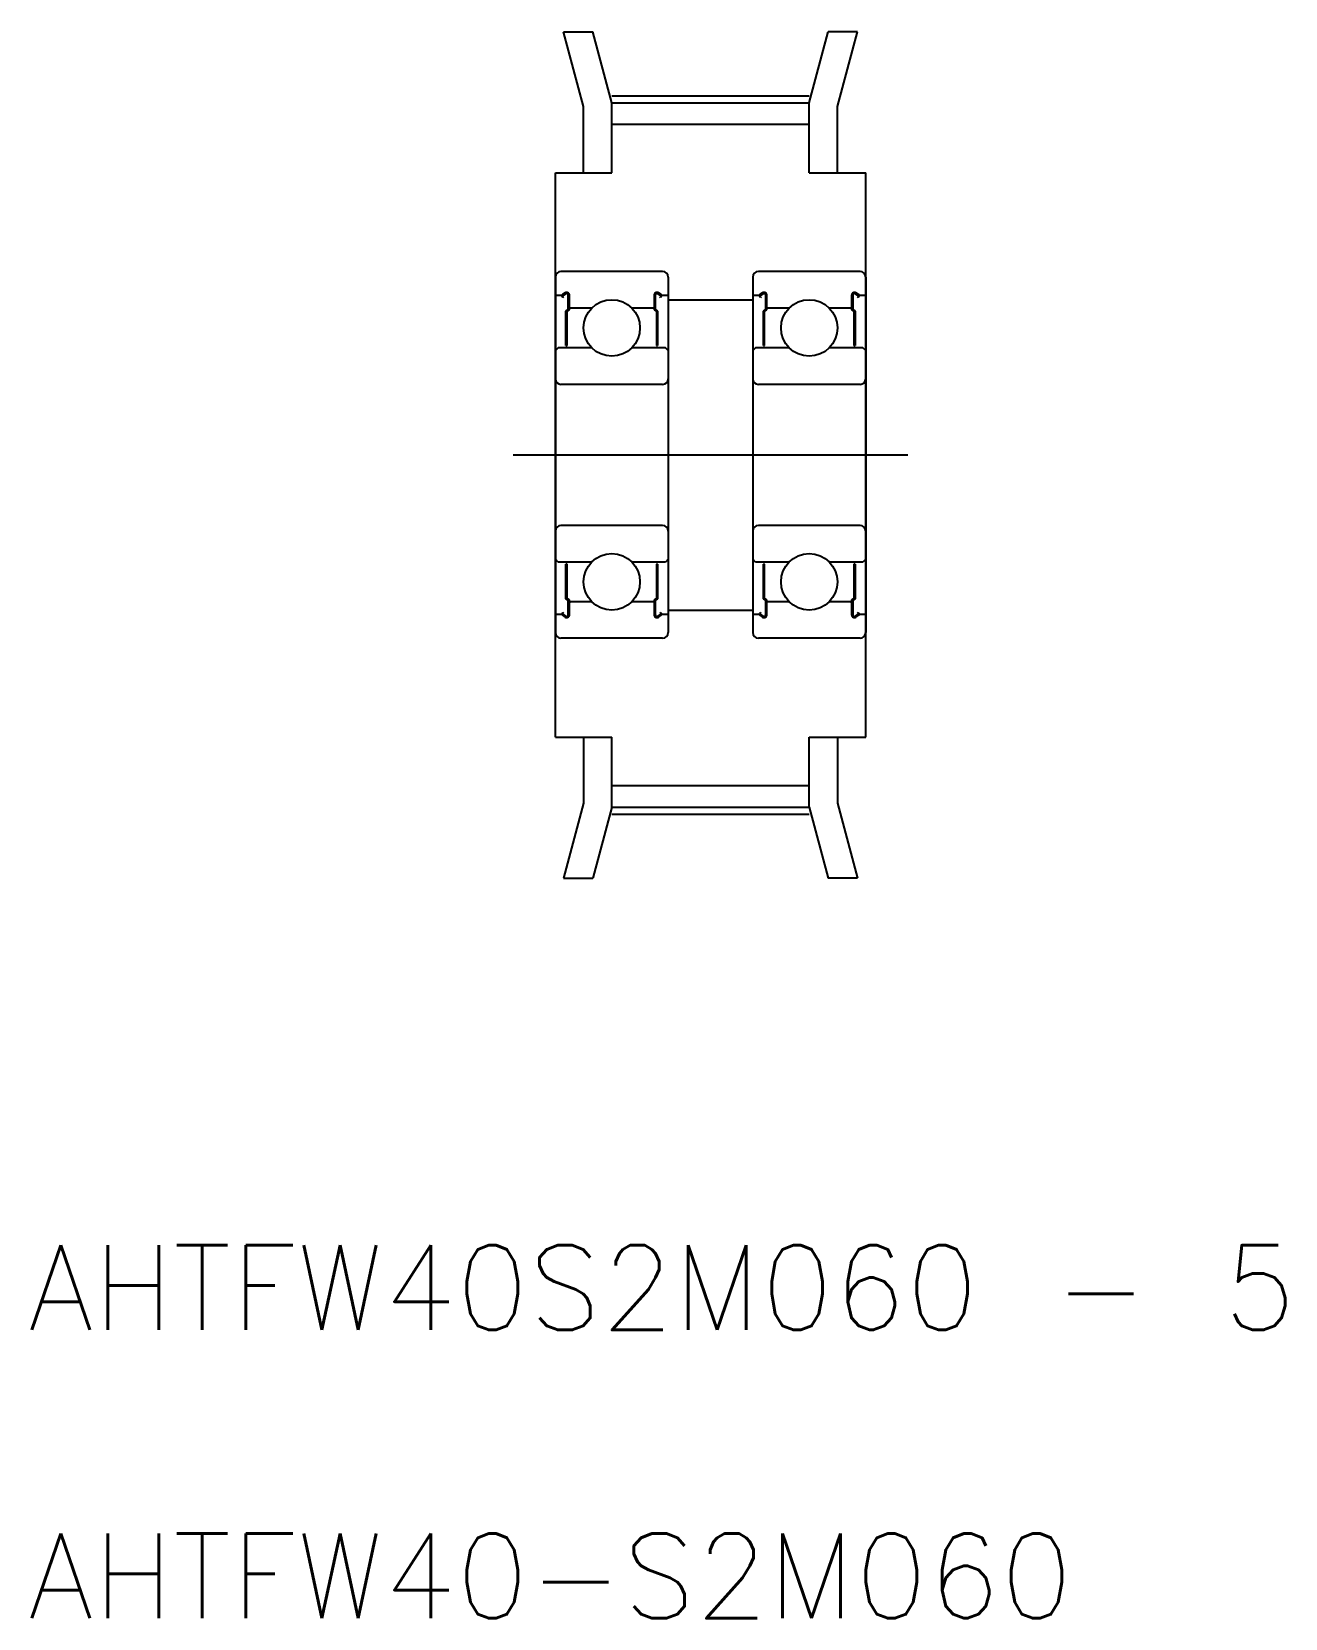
# Model space of a CAD drawing. Extents: x 22 to 66.4, y 0.3 to 56.6.
import ezdxf
from ezdxf.enums import TextEntityAlignment as Align

# ---------------------------------------------------------------- set-up
doc = ezdxf.new("R2010")
doc.units = 0
doc.linetypes.add('CENTER', pattern=[50.8, 31.75, -6.35, 6.35, -6.35])
doc.layers.get('0').update_dxf_attribs({"linetype": 'CONTINUOUS'})
doc.layers.add('CENTER', color=1, linetype='CONTINUOUS')
doc.styles.get("Standard").update_dxf_attribs({"font": 'txt.shx', "bigfont": 'bigfont.shx'})

msp = doc.modelspace()

# ---------------------------------------------------------------- linework, layer by layer
at = {"color": 7, "linetype": 'CONTINUOUS'}
for p, q in [((41.541, 53.899), (40.831, 56.55)), ((40.831, 56.55), (41.866, 56.55)), ((42.541, 54.03), (41.866, 56.55)), ((49.541, 54.03), (50.216, 56.55)), ((51.252, 56.55), (50.216, 56.55)), ((50.541, 53.899), (51.252, 56.55)), ((42.541, 54.03), (49.541, 54.03)), ((42.541, 51.55), (42.541, 54.03)), ((49.541, 51.55), (49.541, 54.03)), ((41.541, 51.55), (41.541, 53.899)), ((50.541, 51.55), (50.541, 53.899)), ((42.541, 53.27), (49.541, 53.27)), ((40.541, 31.55), (40.541, 51.55)), ((40.541, 51.55), (42.541, 51.55)), ((49.541, 51.55), (51.541, 51.55)), ((51.541, 31.55), (51.541, 51.55)), ((40.541, 47.851), (40.541, 35.25)), ((44.341, 48.05), (40.741, 48.05)), ((44.541, 47.85), (44.541, 35.25)), ((47.541, 47.851), (47.541, 35.25)), ((51.341, 48.05), (47.741, 48.05)), ((51.541, 47.85), (51.541, 35.25)), ((40.886, 47.296), (40.793, 47.235)), ((40.908, 47.263), (40.815, 47.201)), ((44.267, 47.201), (44.174, 47.263)), ((44.289, 47.235), (44.196, 47.296)), ((47.886, 47.296), (47.793, 47.235)), ((47.908, 47.263), (47.815, 47.201)), ((51.267, 47.201), (51.174, 47.263)), ((51.289, 47.235), (51.196, 47.296)), ((40.541, 47.23), (40.571, 47.2)), ((40.771, 47.2), (40.571, 47.2)), ((40.812, 47.132), (40.786, 47.157)), ((40.812, 47.132), (40.839, 47.161)), ((40.839, 47.161), (40.814, 47.186)), ((40.918, 46.649), (41.001, 46.711)), ((40.958, 46.628), (41.041, 46.691)), ((41.001, 46.711), (41.001, 47.213)), ((41.041, 46.691), (41.041, 47.213)), ((41.071, 46.75), (41.041, 46.78)), ((41.827, 46.75), (41.071, 46.75)), ((44.011, 46.75), (43.255, 46.75)), ((44.041, 46.78), (44.011, 46.75)), ((44.041, 47.213), (44.041, 46.691)), ((44.041, 46.691), (44.125, 46.628)), ((44.081, 47.213), (44.081, 46.711)), ((44.081, 46.711), (44.165, 46.649)), ((44.269, 47.186), (44.243, 47.161)), ((44.243, 47.161), (44.271, 47.132)), ((44.296, 47.157), (44.271, 47.132)), ((44.511, 47.2), (44.311, 47.2)), ((44.541, 47.23), (44.511, 47.2)), ((44.541, 47.05), (47.541, 47.05)), ((47.541, 47.23), (47.571, 47.2)), ((47.771, 47.2), (47.571, 47.2)), ((47.812, 47.132), (47.786, 47.157)), ((47.812, 47.132), (47.839, 47.161)), ((47.839, 47.161), (47.814, 47.186)), ((47.918, 46.649), (48.001, 46.711)), ((47.958, 46.628), (48.041, 46.691)), ((48.001, 46.711), (48.001, 47.213)), ((48.041, 46.691), (48.041, 47.213)), ((48.071, 46.75), (48.041, 46.78)), ((48.827, 46.75), (48.071, 46.75)), ((51.011, 46.75), (50.255, 46.75)), ((51.041, 46.78), (51.011, 46.75)), ((51.041, 47.213), (51.041, 46.691)), ((51.041, 46.691), (51.125, 46.628)), ((51.081, 47.213), (51.081, 46.711)), ((51.081, 46.711), (51.165, 46.649)), ((51.269, 47.186), (51.243, 47.161)), ((51.243, 47.161), (51.271, 47.132)), ((51.296, 47.157), (51.271, 47.132)), ((51.511, 47.2), (51.311, 47.2)), ((51.541, 47.23), (51.511, 47.2)), ((40.918, 45.423), (40.918, 46.649)), ((40.958, 45.423), (40.958, 46.628)), ((44.125, 46.628), (44.125, 45.423)), ((44.165, 46.649), (44.165, 45.423)), ((47.918, 45.423), (47.918, 46.649)), ((47.958, 45.423), (47.958, 46.628)), ((51.125, 46.628), (51.125, 45.423)), ((51.165, 46.649), (51.165, 45.423)), ((40.641, 45.35), (40.541, 45.25)), ((41.827, 45.35), (40.641, 45.35)), ((40.918, 45.423), (40.958, 45.423)), ((44.441, 45.35), (43.255, 45.35)), ((44.125, 45.423), (44.165, 45.423)), ((44.541, 45.25), (44.441, 45.35)), ((47.641, 45.35), (47.541, 45.25)), ((48.827, 45.35), (47.641, 45.35)), ((47.918, 45.423), (47.958, 45.423)), ((51.441, 45.35), (50.255, 45.35)), ((51.125, 45.423), (51.165, 45.423)), ((51.541, 45.25), (51.441, 45.35)), ((44.341, 44.05), (40.741, 44.05)), ((51.341, 44.05), (47.741, 44.05)), ((44.341, 39.05), (40.741, 39.05)), ((51.341, 39.05), (47.741, 39.05)), ((40.641, 37.75), (40.541, 37.85)), ((41.827, 37.75), (40.641, 37.75)), ((44.441, 37.75), (43.255, 37.75)), ((44.541, 37.85), (44.441, 37.75)), ((47.641, 37.75), (47.541, 37.85)), ((48.827, 37.75), (47.641, 37.75)), ((51.441, 37.75), (50.255, 37.75)), ((51.541, 37.85), (51.441, 37.75)), ((40.958, 37.678), (40.918, 37.678)), ((40.918, 36.452), (40.918, 37.678)), ((40.958, 36.472), (40.958, 37.678)), ((44.165, 37.678), (44.125, 37.678)), ((44.125, 37.678), (44.125, 36.472)), ((44.165, 37.678), (44.165, 36.452)), ((47.918, 36.452), (47.918, 37.678)), ((47.958, 37.678), (47.918, 37.678)), ((47.958, 36.472), (47.958, 37.678)), ((51.125, 37.678), (51.125, 36.472)), ((51.165, 37.678), (51.125, 37.678)), ((51.165, 37.678), (51.165, 36.452)), ((41.001, 36.39), (40.918, 36.452)), ((41.041, 36.41), (40.958, 36.472)), ((41.001, 35.888), (41.001, 36.39)), ((41.041, 35.888), (41.041, 36.41)), ((41.041, 36.32), (41.071, 36.35)), ((41.071, 36.35), (41.827, 36.35)), ((43.255, 36.35), (44.011, 36.35)), ((44.011, 36.35), (44.041, 36.32)), ((44.125, 36.472), (44.041, 36.41)), ((44.041, 36.41), (44.041, 35.888)), ((44.165, 36.452), (44.081, 36.39)), ((44.081, 36.39), (44.081, 35.888)), ((44.541, 36.05), (47.541, 36.05)), ((48.001, 36.39), (47.918, 36.452)), ((48.041, 36.41), (47.958, 36.472)), ((48.001, 35.888), (48.001, 36.39)), ((48.041, 35.888), (48.041, 36.41)), ((48.041, 36.32), (48.071, 36.35)), ((48.071, 36.35), (48.827, 36.35)), ((50.255, 36.35), (51.011, 36.35)), ((51.011, 36.35), (51.041, 36.32)), ((51.125, 36.472), (51.041, 36.41)), ((51.041, 36.41), (51.041, 35.888)), ((51.165, 36.452), (51.081, 36.39)), ((51.081, 36.39), (51.081, 35.888)), ((40.541, 35.87), (40.571, 35.9)), ((40.571, 35.9), (40.771, 35.9)), ((40.786, 35.943), (40.812, 35.968)), ((40.793, 35.866), (40.886, 35.804)), ((40.839, 35.939), (40.812, 35.968)), ((40.814, 35.915), (40.839, 35.939)), ((40.815, 35.899), (40.908, 35.838)), ((44.174, 35.838), (44.267, 35.899)), ((44.196, 35.804), (44.289, 35.866)), ((44.271, 35.968), (44.243, 35.939)), ((44.243, 35.939), (44.269, 35.915)), ((44.271, 35.968), (44.296, 35.943)), ((44.311, 35.9), (44.511, 35.9)), ((44.541, 35.87), (44.511, 35.9)), ((47.541, 35.87), (47.571, 35.9)), ((47.571, 35.9), (47.771, 35.9)), ((47.786, 35.943), (47.812, 35.968)), ((47.793, 35.866), (47.886, 35.804)), ((47.839, 35.939), (47.812, 35.968)), ((47.814, 35.915), (47.839, 35.939)), ((47.815, 35.899), (47.908, 35.838)), ((51.174, 35.838), (51.267, 35.899)), ((51.196, 35.804), (51.289, 35.866)), ((51.271, 35.968), (51.243, 35.939)), ((51.243, 35.939), (51.269, 35.915)), ((51.271, 35.968), (51.296, 35.943)), ((51.311, 35.9), (51.511, 35.9)), ((51.541, 35.87), (51.511, 35.9)), ((44.341, 35.05), (40.741, 35.05)), ((51.341, 35.05), (47.741, 35.05)), ((40.541, 31.55), (42.541, 31.55)), ((41.541, 31.55), (41.541, 29.202)), ((42.541, 29.07), (42.541, 31.55)), ((49.541, 31.55), (51.541, 31.55)), ((49.541, 29.07), (49.541, 31.55)), ((50.541, 31.55), (50.541, 29.202)), ((42.541, 29.83), (49.541, 29.83)), ((49.541, 30.31), (49.541, 30.31)), ((49.541, 29.69), (49.541, 29.69)), ((41.541, 29.202), (40.831, 26.55)), ((42.541, 29.07), (41.866, 26.55)), ((42.541, 29.07), (49.541, 29.07)), ((49.541, 29.07), (50.216, 26.55)), ((50.541, 29.202), (51.252, 26.55)), ((40.831, 26.55), (41.866, 26.55)), ((51.252, 26.55), (50.216, 26.55))]:
    msp.add_line(p, q, dxfattribs=at)
for centre in [(42.541, 46.05), (49.541, 46.05), (42.541, 37.05), (49.541, 37.05)]:
    msp.add_circle(centre, 1, dxfattribs=at)
for centre, radius, start, end in [((40.741, 47.85), 0.2, 90, 180), ((44.341, 47.85), 0.2, 0, 90), ((47.741, 47.85), 0.2, 90, 180), ((51.341, 47.85), 0.2, 0, 90), ((40.941, 47.213), 0.1, 0, 123.5193), ((40.941, 47.213), 0.06, 0, 123.519), ((44.141, 47.213), 0.1, 56.4807, 179.9999), ((44.141, 47.213), 0.06, 56.481, 179.9999), ((47.941, 47.213), 0.1, 0, 123.5193), ((47.941, 47.213), 0.06, 0, 123.519), ((51.141, 47.213), 0.1, 56.4807, 179.9999), ((51.141, 47.213), 0.06, 56.481, 179.9999), ((40.821, 47.193), 0.05, 123.5192, 226.0607), ((40.821, 47.193), 0.01, 123.5173, 226.0606), ((44.262, 47.193), 0.01, 313.9392, 56.4827), ((44.262, 47.193), 0.05, 313.9392, 56.4807), ((47.821, 47.193), 0.05, 123.5192, 226.0607), ((47.821, 47.193), 0.01, 123.5173, 226.0606), ((51.262, 47.193), 0.01, 313.9392, 56.4827), ((51.262, 47.193), 0.05, 313.9392, 56.4807), ((40.741, 44.25), 0.2, 180, 270), ((44.341, 44.25), 0.2, 270, 0), ((47.741, 44.25), 0.2, 180, 270), ((51.341, 44.25), 0.2, 270, 0), ((40.741, 38.85), 0.2, 90, 180), ((44.341, 38.85), 0.2, 0, 90), ((47.741, 38.85), 0.2, 90, 180), ((51.341, 38.85), 0.2, 0, 90), ((40.821, 35.907), 0.05, 133.939, 236.4802), ((40.821, 35.907), 0.01, 133.9374, 236.4796), ((40.941, 35.888), 0.1, 236.4805, 0), ((40.941, 35.888), 0.06, 236.4806, 0), ((44.141, 35.888), 0.1, 179.9999, 303.5193), ((44.141, 35.888), 0.06, 179.9999, 303.5193), ((44.262, 35.907), 0.01, 303.5203, 46.0625), ((44.262, 35.907), 0.05, 303.5195, 46.061), ((47.821, 35.907), 0.05, 133.939, 236.4802), ((47.821, 35.907), 0.01, 133.9374, 236.4796), ((47.941, 35.888), 0.1, 236.4805, 0), ((47.941, 35.888), 0.06, 236.4806, 0), ((51.141, 35.888), 0.1, 179.9999, 303.5193), ((51.141, 35.888), 0.06, 179.9999, 303.5193), ((51.262, 35.907), 0.01, 303.5203, 46.0625), ((51.262, 35.907), 0.05, 303.5195, 46.061), ((40.741, 35.25), 0.2, 180, 270), ((44.341, 35.25), 0.2, 270, 0), ((47.741, 35.25), 0.2, 180, 270), ((51.341, 35.25), 0.2, 270, 0)]:
    msp.add_arc(centre, radius, start, end, dxfattribs=at)
at = {"layer": 'CENTER', "color": 1, "linetype": 'CENTER'}
for p, q in [((42.541, 54.28), (49.541, 54.28)), ((39.041, 41.55), (53.041, 41.55)), ((42.541, 28.82), (49.541, 28.82))]:
    msp.add_line(p, q, dxfattribs=at)

# ---------------------------------------------------------------- texts
at = {"color": 7, "linetype": 'CONTINUOUS'}
for s, p in [('AHTFW40S2M060 - 5', (21.852, 9.634)), ('AHTFW40-S2M060', (21.852, -0.586))]:
    msp.add_text(s, height=3, dxfattribs=at).set_placement(p, align=Align.BOTTOM_LEFT)

doc.saveas('drawing.dxf')
